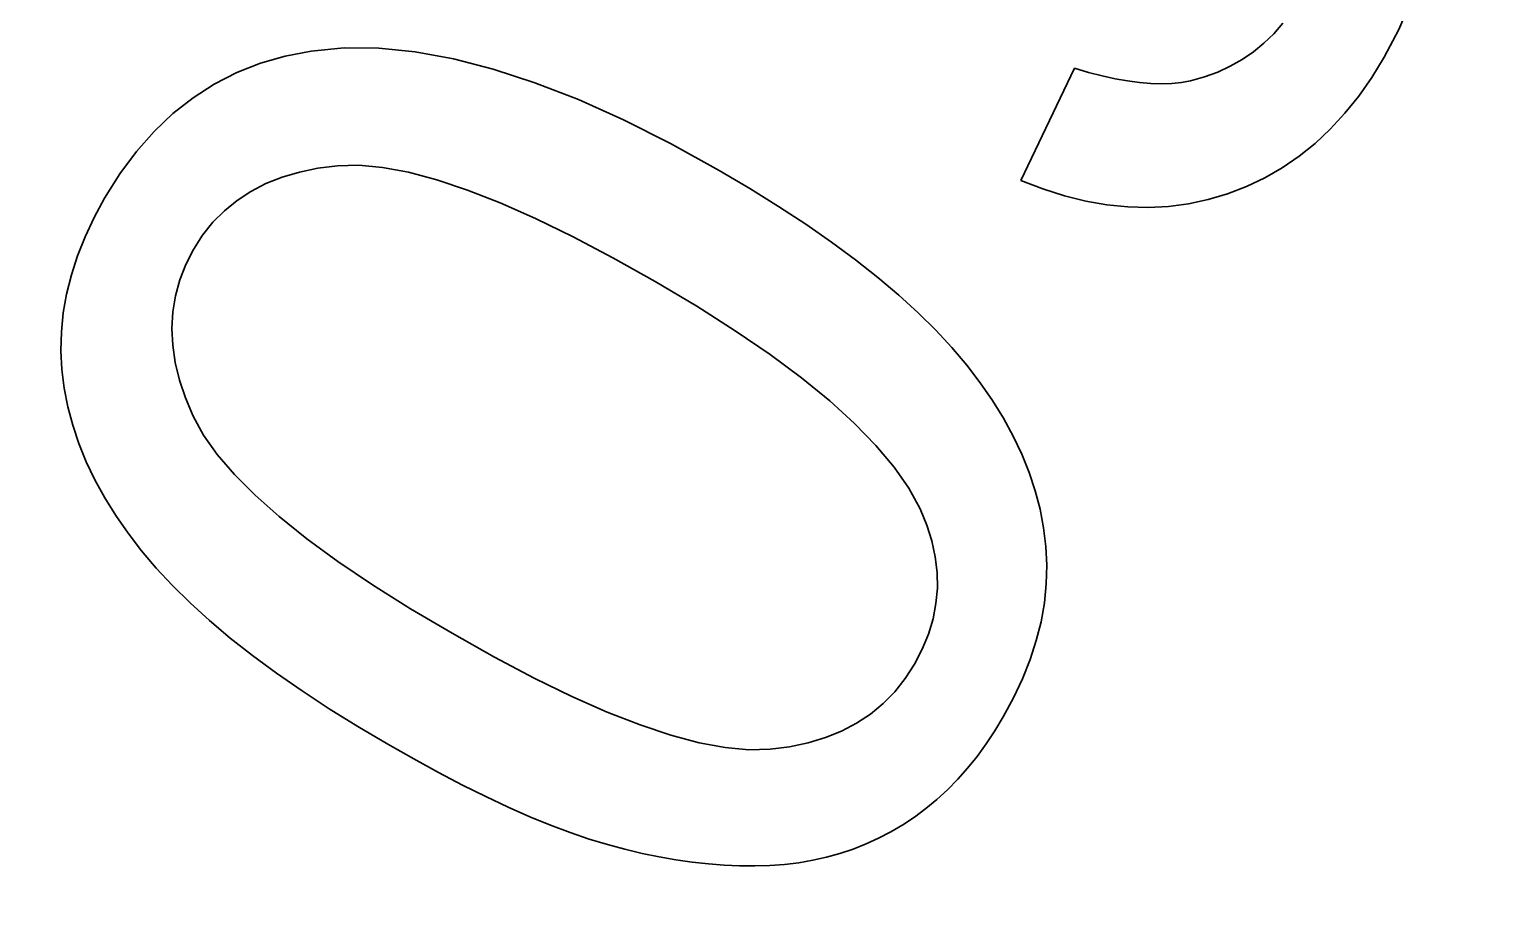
# Model space of a CAD drawing. Extents: x 0 to 297, y 0 to 210.
# Drawn here: x 255.478 to 259.074, y 76.671 to 78.849 of the extents above; entities that cross this region are included whole.
import ezdxf

# ---------------------------------------------------------------- set-up
doc = ezdxf.new("R2010")
doc.units = 0

msp = doc.modelspace()

# ---------------------------------------------------------------- linework, layer by layer
at = {"color": 7, "lineweight": 35, "ltscale": 0.00187}
msp.add_line((258.8778, 78.9174), (258.8481, 78.8488), dxfattribs=at)
at = {"color": 7, "lineweight": 35, "ltscale": 0.000855086}
msp.add_line((258.5403, 78.8383), (258.5627, 78.8641), dxfattribs=at)
at = {"color": 7, "lineweight": 35, "ltscale": 0.000842751}
msp.add_line((258.5161, 78.8148), (258.5403, 78.8383), dxfattribs=at)
at = {"color": 7, "lineweight": 35, "ltscale": 0.001939}
msp.add_line((258.8481, 78.8488), (258.8118, 78.7803), dxfattribs=at)
at = {"color": 7, "lineweight": 35, "ltscale": 0.001591}
msp.add_line((256.0471, 78.7656), (256.1082, 78.7834), dxfattribs=at)
at = {"color": 7, "lineweight": 35, "ltscale": 0.001631}
msp.add_line((256.1082, 78.7834), (256.1723, 78.7958), dxfattribs=at)
at = {"color": 7, "lineweight": 35, "ltscale": 0.002032}
msp.add_line((256.1723, 78.7958), (256.2532, 78.8034), dxfattribs=at)
at = {"color": 7, "lineweight": 35, "ltscale": 0.002132}
msp.add_line((256.2532, 78.8034), (256.3385, 78.8027), dxfattribs=at)
at = {"color": 7, "lineweight": 35, "ltscale": 0.00225}
msp.add_line((256.3385, 78.8027), (256.4281, 78.7938), dxfattribs=at)
at = {"color": 7, "lineweight": 35, "ltscale": 0.002386}
msp.add_line((256.4281, 78.7938), (256.522, 78.7767), dxfattribs=at)
at = {"color": 7, "lineweight": 35, "ltscale": 0.000834937}
msp.add_line((258.4626, 78.7748), (258.4902, 78.7937), dxfattribs=at)
at = {"color": 7, "lineweight": 35, "ltscale": 0.000836486}
msp.add_line((258.4902, 78.7937), (258.5161, 78.8148), dxfattribs=at)
at = {"color": 7, "lineweight": 35, "ltscale": 0.001564}
msp.add_line((255.9889, 78.7426), (256.0471, 78.7656), dxfattribs=at)
at = {"color": 7, "lineweight": 35, "ltscale": 0.002536}
msp.add_line((256.522, 78.7767), (256.6202, 78.7514), dxfattribs=at)
at = {"color": 7, "lineweight": 35, "ltscale": 0.002697}
msp.add_line((256.6202, 78.7514), (256.7227, 78.7179), dxfattribs=at)
at = {"color": 7, "lineweight": 35, "ltscale": 0.007655}
msp.add_line((257.918, 78.4771), (258.05, 78.7534), dxfattribs=at)
at = {"color": 7, "lineweight": 35, "ltscale": 0.000904955}
msp.add_line((258.05, 78.7534), (258.0847, 78.7432), dxfattribs=at)
at = {"color": 7, "lineweight": 35, "ltscale": 0.000851405}
msp.add_line((258.4024, 78.744), (258.4333, 78.7582), dxfattribs=at)
at = {"color": 7, "lineweight": 35, "ltscale": 0.000840521}
msp.add_line((258.4333, 78.7582), (258.4626, 78.7748), dxfattribs=at)
at = {"color": 7, "lineweight": 35, "ltscale": 0.001449}
msp.add_line((258.8118, 78.7803), (258.7814, 78.7309), dxfattribs=at)
at = {"color": 7, "lineweight": 35, "ltscale": 0.001554}
msp.add_line((255.8814, 78.6808), (255.9337, 78.7143), dxfattribs=at)
at = {"color": 7, "lineweight": 35, "ltscale": 0.001552}
msp.add_line((255.9337, 78.7143), (255.9889, 78.7426), dxfattribs=at)
at = {"color": 7, "lineweight": 35, "ltscale": 0.002868}
msp.add_line((256.7227, 78.7179), (256.8296, 78.6762), dxfattribs=at)
at = {"color": 7, "lineweight": 35, "ltscale": 0.000860414}
msp.add_line((258.0847, 78.7432), (258.118, 78.7346), dxfattribs=at)
at = {"color": 7, "lineweight": 35, "ltscale": 0.000818753}
msp.add_line((258.118, 78.7346), (258.15, 78.7276), dxfattribs=at)
at = {"color": 7, "lineweight": 35, "ltscale": 0.000777252}
msp.add_line((258.15, 78.7276), (258.1806, 78.7221), dxfattribs=at)
at = {"color": 7, "lineweight": 35, "ltscale": 0.00073661}
msp.add_line((258.1806, 78.7221), (258.2098, 78.7182), dxfattribs=at)
at = {"color": 7, "lineweight": 35, "ltscale": 0.000699639}
msp.add_line((258.2098, 78.7182), (258.2377, 78.7159), dxfattribs=at)
at = {"color": 7, "lineweight": 35, "ltscale": 0.000661722}
msp.add_line((258.2377, 78.7159), (258.2642, 78.7152), dxfattribs=at)
at = {"color": 7, "lineweight": 35, "ltscale": 0.000628269}
msp.add_line((258.2642, 78.7152), (258.2893, 78.7161), dxfattribs=at)
at = {"color": 7, "lineweight": 35, "ltscale": 0.000595957}
msp.add_line((258.2893, 78.7161), (258.313, 78.7185), dxfattribs=at)
at = {"color": 7, "lineweight": 35, "ltscale": 0.00056823}
msp.add_line((258.313, 78.7185), (258.3354, 78.7225), dxfattribs=at)
at = {"color": 7, "lineweight": 35, "ltscale": 0.000891847}
msp.add_line((258.3354, 78.7225), (258.3698, 78.7321), dxfattribs=at)
at = {"color": 7, "lineweight": 35, "ltscale": 0.000868815}
msp.add_line((258.3698, 78.7321), (258.4024, 78.744), dxfattribs=at)
at = {"color": 7, "lineweight": 35, "ltscale": 0.001401}
msp.add_line((258.7814, 78.7309), (258.7492, 78.6851), dxfattribs=at)
at = {"color": 7, "lineweight": 35, "ltscale": 0.001571}
msp.add_line((255.832, 78.6419), (255.8814, 78.6808), dxfattribs=at)
at = {"color": 7, "lineweight": 35, "ltscale": 0.003047}
msp.add_line((256.8296, 78.6762), (256.9408, 78.6262), dxfattribs=at)
at = {"color": 7, "lineweight": 35, "ltscale": 0.001358}
msp.add_line((258.7492, 78.6851), (258.7152, 78.6427), dxfattribs=at)
at = {"color": 7, "lineweight": 35, "ltscale": 0.001602}
msp.add_line((255.7856, 78.5978), (255.832, 78.6419), dxfattribs=at)
at = {"color": 7, "lineweight": 35, "ltscale": 0.001321}
msp.add_line((258.7152, 78.6427), (258.6794, 78.6039), dxfattribs=at)
at = {"color": 7, "lineweight": 35, "ltscale": 0.003233}
msp.add_line((256.9408, 78.6262), (257.0563, 78.5681), dxfattribs=at)
at = {"color": 7, "lineweight": 35, "ltscale": 0.00129}
for p, q in [((258.6794, 78.6039), (258.6418, 78.5685)), ((255.6913, 77.6528), (255.6641, 77.6967))]:
    msp.add_line(p, q, dxfattribs=at)
at = {"color": 7, "lineweight": 35, "ltscale": 0.001646}
msp.add_line((255.7421, 78.5483), (255.7856, 78.5978), dxfattribs=at)
at = {"color": 7, "lineweight": 35, "ltscale": 0.003424}
msp.add_line((257.0563, 78.5681), (257.1761, 78.5018), dxfattribs=at)
at = {"color": 7, "lineweight": 35, "ltscale": 0.001266}
msp.add_line((258.6418, 78.5685), (258.6024, 78.5367), dxfattribs=at)
at = {"color": 7, "lineweight": 35, "ltscale": 0.001702}
msp.add_line((255.7015, 78.4936), (255.7421, 78.5483), dxfattribs=at)
at = {"color": 7, "lineweight": 35, "ltscale": 0.001251}
msp.add_line((258.6024, 78.5367), (258.5612, 78.5083), dxfattribs=at)
at = {"color": 7, "lineweight": 35, "ltscale": 0.001109}
msp.add_line((256.143, 78.4979), (256.1005, 78.4853), dxfattribs=at)
at = {"color": 7, "lineweight": 35, "ltscale": 0.00116}
msp.add_line((256.1884, 78.5073), (256.143, 78.4979), dxfattribs=at)
at = {"color": 7, "lineweight": 35, "ltscale": 0.001217}
msp.add_line((256.2367, 78.5135), (256.1884, 78.5073), dxfattribs=at)
at = {"color": 7, "lineweight": 35, "ltscale": 0.001313}
msp.add_line((256.2892, 78.5147), (256.2367, 78.5135), dxfattribs=at)
at = {"color": 7, "lineweight": 35, "ltscale": 0.001463}
msp.add_line((256.3475, 78.5094), (256.2892, 78.5147), dxfattribs=at)
at = {"color": 7, "lineweight": 35, "ltscale": 0.001625}
msp.add_line((256.4114, 78.4975), (256.3475, 78.5094), dxfattribs=at)
at = {"color": 7, "lineweight": 35, "ltscale": 0.001802}
for p, q in [((256.4811, 78.4789), (256.4114, 78.4975)), ((255.9834, 77.7538), (256.0343, 77.7027))]:
    msp.add_line(p, q, dxfattribs=at)
at = {"color": 7, "lineweight": 35, "ltscale": 0.002173}
for p, q in [((257.1761, 78.5018), (257.251, 78.4575)), ((256.0937, 77.6501), (256.1617, 77.5959))]:
    msp.add_line(p, q, dxfattribs=at)
at = {"color": 7, "lineweight": 35, "ltscale": 0.001242}
msp.add_line((258.5612, 78.5083), (258.5182, 78.4835), dxfattribs=at)
at = {"color": 7, "lineweight": 35, "ltscale": 0.00177}
msp.add_line((255.6639, 78.4336), (255.7015, 78.4936), dxfattribs=at)
at = {"color": 7, "lineweight": 35, "ltscale": 0.001036}
msp.add_line((256.0607, 78.4695), (256.0239, 78.4505), dxfattribs=at)
at = {"color": 7, "lineweight": 35, "ltscale": 0.001069}
msp.add_line((256.1005, 78.4853), (256.0607, 78.4695), dxfattribs=at)
at = {"color": 7, "lineweight": 35, "ltscale": 0.001985}
msp.add_line((256.5564, 78.4537), (256.4811, 78.4789), dxfattribs=at)
at = {"color": 7, "lineweight": 35, "ltscale": 0.001445}
msp.add_line((257.972, 78.4564), (257.918, 78.4771), dxfattribs=at)
at = {"color": 7, "lineweight": 35, "ltscale": 0.001248}
msp.add_line((258.4734, 78.4621), (258.4268, 78.4443), dxfattribs=at)
at = {"color": 7, "lineweight": 35, "ltscale": 0.00124}
for p, q in [((258.5182, 78.4835), (258.4734, 78.4621)), ((258.379, 78.4301), (258.3304, 78.4198))]:
    msp.add_line(p, q, dxfattribs=at)
at = {"color": 7, "lineweight": 35, "ltscale": 0.001349}
msp.add_line((255.6382, 78.3862), (255.6639, 78.4336), dxfattribs=at)
at = {"color": 7, "lineweight": 35, "ltscale": 0.001005}
msp.add_line((255.9899, 78.4283), (255.9587, 78.4029), dxfattribs=at)
at = {"color": 7, "lineweight": 35, "ltscale": 0.001016}
for p, q in [((256.0239, 78.4505), (255.9899, 78.4283)), ((255.8316, 78.1539), (255.8295, 78.1133))]:
    msp.add_line(p, q, dxfattribs=at)
at = {"color": 7, "lineweight": 35, "ltscale": 0.002176}
msp.add_line((256.6374, 78.4219), (256.5564, 78.4537), dxfattribs=at)
at = {"color": 7, "lineweight": 35, "ltscale": 0.002371}
msp.add_line((256.7241, 78.3835), (256.6374, 78.4219), dxfattribs=at)
at = {"color": 7, "lineweight": 35, "ltscale": 0.002088}
msp.add_line((257.251, 78.4575), (257.3219, 78.4134), dxfattribs=at)
at = {"color": 7, "lineweight": 35, "ltscale": 0.001396}
msp.add_line((258.0252, 78.4396), (257.972, 78.4564), dxfattribs=at)
at = {"color": 7, "lineweight": 35, "ltscale": 0.001353}
msp.add_line((258.0778, 78.4266), (258.0252, 78.4396), dxfattribs=at)
at = {"color": 7, "lineweight": 35, "ltscale": 0.001318}
msp.add_line((258.1297, 78.4175), (258.0778, 78.4266), dxfattribs=at)
at = {"color": 7, "lineweight": 35, "ltscale": 0.001247}
msp.add_line((258.4268, 78.4443), (258.379, 78.4301), dxfattribs=at)
at = {"color": 7, "lineweight": 35, "ltscale": 0.001306}
msp.add_line((255.616, 78.3389), (255.6382, 78.3862), dxfattribs=at)
at = {"color": 7, "lineweight": 35, "ltscale": 0.001006}
for p, q in [((255.9587, 78.4029), (255.9305, 78.3743)), ((255.8486, 78.2325), (255.838, 78.1936)), ((255.838, 78.1936), (255.8316, 78.1539))]:
    msp.add_line(p, q, dxfattribs=at)
at = {"color": 7, "lineweight": 35, "ltscale": 0.002003}
msp.add_line((257.3219, 78.4134), (257.3889, 78.3695), dxfattribs=at)
at = {"color": 7, "lineweight": 35, "ltscale": 0.001287}
msp.add_line((258.1809, 78.4123), (258.1297, 78.4175), dxfattribs=at)
at = {"color": 7, "lineweight": 35, "ltscale": 0.001264}
msp.add_line((258.2314, 78.4109), (258.1809, 78.4123), dxfattribs=at)
at = {"color": 7, "lineweight": 35, "ltscale": 0.001249}
msp.add_line((258.2813, 78.4134), (258.2314, 78.4109), dxfattribs=at)
at = {"color": 7, "lineweight": 35, "ltscale": 0.001239}
msp.add_line((258.3304, 78.4198), (258.2813, 78.4134), dxfattribs=at)
at = {"color": 7, "lineweight": 35, "ltscale": 0.001019}
for p, q in [((255.9305, 78.3743), (255.905, 78.3425)), ((255.8634, 78.2704), (255.8486, 78.2325))]:
    msp.add_line(p, q, dxfattribs=at)
at = {"color": 7, "lineweight": 35, "ltscale": 0.00257}
msp.add_line((256.8165, 78.3385), (256.7241, 78.3835), dxfattribs=at)
at = {"color": 7, "lineweight": 35, "ltscale": 0.001921}
msp.add_line((257.3889, 78.3695), (257.4521, 78.3257), dxfattribs=at)
at = {"color": 7, "lineweight": 35, "ltscale": 0.001269}
msp.add_line((255.5973, 78.2917), (255.616, 78.3389), dxfattribs=at)
at = {"color": 7, "lineweight": 35, "ltscale": 0.001042}
for p, q in [((255.905, 78.3425), (255.8824, 78.3074)), ((257.4769, 77.1225), (257.5139, 77.1418)), ((257.0694, 76.8058), (257.0284, 76.813))]:
    msp.add_line(p, q, dxfattribs=at)
at = {"color": 7, "lineweight": 35, "ltscale": 0.002771}
msp.add_line((256.9146, 78.2868), (256.8165, 78.3385), dxfattribs=at)
at = {"color": 7, "lineweight": 35, "ltscale": 0.001838}
msp.add_line((257.4521, 78.3257), (257.5112, 78.282), dxfattribs=at)
at = {"color": 7, "lineweight": 35, "ltscale": 0.001234}
msp.add_line((255.5821, 78.2447), (255.5973, 78.2917), dxfattribs=at)
at = {"color": 7, "lineweight": 35, "ltscale": 0.001041}
msp.add_line((255.8824, 78.3074), (255.8634, 78.2704), dxfattribs=at)
at = {"color": 7, "lineweight": 35, "ltscale": 0.002975}
msp.add_line((257.0184, 78.2286), (256.9146, 78.2868), dxfattribs=at)
at = {"color": 7, "lineweight": 35, "ltscale": 0.001759}
msp.add_line((257.5112, 78.282), (257.5665, 78.2385), dxfattribs=at)
at = {"color": 7, "lineweight": 35, "ltscale": 0.001206}
msp.add_line((255.5704, 78.1979), (255.5821, 78.2447), dxfattribs=at)
at = {"color": 7, "lineweight": 35, "ltscale": 0.002982}
msp.add_line((257.1209, 78.1676), (257.0184, 78.2286), dxfattribs=at)
at = {"color": 7, "lineweight": 35, "ltscale": 0.00168}
msp.add_line((257.5665, 78.2385), (257.6179, 78.1951), dxfattribs=at)
at = {"color": 7, "lineweight": 35, "ltscale": 0.001184}
msp.add_line((255.5622, 78.1513), (255.5704, 78.1979), dxfattribs=at)
at = {"color": 7, "lineweight": 35, "ltscale": 0.001605}
msp.add_line((257.6179, 78.1951), (257.6654, 78.1519), dxfattribs=at)
at = {"color": 7, "lineweight": 35, "ltscale": 0.001168}
msp.add_line((255.5575, 78.1048), (255.5622, 78.1513), dxfattribs=at)
at = {"color": 7, "lineweight": 35, "ltscale": 0.00279}
msp.add_line((257.2151, 78.1077), (257.1209, 78.1676), dxfattribs=at)
at = {"color": 7, "lineweight": 35, "ltscale": 0.001531}
msp.add_line((257.6654, 78.1519), (257.7089, 78.1088), dxfattribs=at)
at = {"color": 7, "lineweight": 35, "ltscale": 0.001159}
for p, q in [((255.5563, 78.0585), (255.5575, 78.1048)), ((255.5644, 77.9663), (255.5586, 78.0123)), ((257.3493, 77.0841), (257.3947, 77.0937))]:
    msp.add_line(p, q, dxfattribs=at)
at = {"color": 7, "lineweight": 35, "ltscale": 0.001038}
msp.add_line((255.8295, 78.1133), (255.8315, 78.0719), dxfattribs=at)
at = {"color": 7, "lineweight": 35, "ltscale": 0.002602}
msp.add_line((257.301, 78.0489), (257.2151, 78.1077), dxfattribs=at)
at = {"color": 7, "lineweight": 35, "ltscale": 0.00146}
for p, q in [((257.7089, 78.1088), (257.7486, 78.0659)), ((257.1906, 77.0818), (257.2487, 77.0764))]:
    msp.add_line(p, q, dxfattribs=at)
at = {"color": 7, "lineweight": 35, "ltscale": 0.00107}
msp.add_line((255.8315, 78.0719), (255.8378, 78.0295), dxfattribs=at)
at = {"color": 7, "lineweight": 35, "ltscale": 0.001405}
msp.add_line((257.7486, 78.0659), (257.7848, 78.0229), dxfattribs=at)
at = {"color": 7, "lineweight": 35, "ltscale": 0.001156}
for p, q in [((255.5586, 78.0123), (255.5563, 78.0585)), ((257.9741, 77.6226), (257.9798, 77.5767))]:
    msp.add_line(p, q, dxfattribs=at)
at = {"color": 7, "lineweight": 35, "ltscale": 0.001112}
msp.add_line((255.8378, 78.0295), (255.8483, 77.9863), dxfattribs=at)
at = {"color": 7, "lineweight": 35, "ltscale": 0.002417}
msp.add_line((257.3786, 77.9913), (257.301, 78.0489), dxfattribs=at)
at = {"color": 7, "lineweight": 35, "ltscale": 0.002236}
msp.add_line((257.4479, 77.9348), (257.3786, 77.9913), dxfattribs=at)
at = {"color": 7, "lineweight": 35, "ltscale": 0.001363}
msp.add_line((257.7848, 78.0229), (257.8179, 77.9797), dxfattribs=at)
at = {"color": 7, "lineweight": 35, "ltscale": 0.001166}
for p, q in [((255.5735, 77.9206), (255.5644, 77.9663)), ((256.9009, 76.8432), (256.8562, 76.8566))]:
    msp.add_line(p, q, dxfattribs=at)
at = {"color": 7, "lineweight": 35, "ltscale": 0.001162}
msp.add_line((255.8483, 77.9863), (255.863, 77.9422), dxfattribs=at)
at = {"color": 7, "lineweight": 35, "ltscale": 0.001325}
msp.add_line((257.8179, 77.9797), (257.8481, 77.9361), dxfattribs=at)
at = {"color": 7, "lineweight": 35, "ltscale": 0.001175}
msp.add_line((255.5856, 77.8751), (255.5735, 77.9206), dxfattribs=at)
at = {"color": 7, "lineweight": 35, "ltscale": 0.00122}
msp.add_line((255.863, 77.9422), (255.8819, 77.8972), dxfattribs=at)
at = {"color": 7, "lineweight": 35, "ltscale": 0.00206}
msp.add_line((257.5089, 77.8794), (257.4479, 77.9348), dxfattribs=at)
at = {"color": 7, "lineweight": 35, "ltscale": 0.001289}
msp.add_line((257.8481, 77.9361), (257.8751, 77.8922), dxfattribs=at)
at = {"color": 7, "lineweight": 35, "ltscale": 0.001317}
msp.add_line((255.8819, 77.8972), (255.9072, 77.851), dxfattribs=at)
at = {"color": 7, "lineweight": 35, "ltscale": 0.001258}
for p, q in [((257.8751, 77.8922), (257.8992, 77.848)), ((255.6641, 77.6967), (255.64, 77.7408))]:
    msp.add_line(p, q, dxfattribs=at)
at = {"color": 7, "lineweight": 35, "ltscale": 0.00119}
msp.add_line((255.6007, 77.83), (255.5856, 77.8751), dxfattribs=at)
at = {"color": 7, "lineweight": 35, "ltscale": 0.001464}
msp.add_line((255.9072, 77.851), (255.941, 77.8032), dxfattribs=at)
at = {"color": 7, "lineweight": 35, "ltscale": 0.001891}
msp.add_line((257.5616, 77.8252), (257.5089, 77.8794), dxfattribs=at)
at = {"color": 7, "lineweight": 35, "ltscale": 0.00123}
msp.add_line((257.8992, 77.848), (257.9202, 77.8036), dxfattribs=at)
at = {"color": 7, "lineweight": 35, "ltscale": 0.001208}
msp.add_line((255.6188, 77.7852), (255.6007, 77.83), dxfattribs=at)
at = {"color": 7, "lineweight": 35, "ltscale": 0.001732}
msp.add_line((257.6061, 77.772), (257.5616, 77.8252), dxfattribs=at)
at = {"color": 7, "lineweight": 35, "ltscale": 0.001231}
msp.add_line((255.64, 77.7408), (255.6188, 77.7852), dxfattribs=at)
at = {"color": 7, "lineweight": 35, "ltscale": 0.001627}
msp.add_line((255.941, 77.8032), (255.9834, 77.7538), dxfattribs=at)
at = {"color": 7, "lineweight": 35, "ltscale": 0.001207}
msp.add_line((257.9202, 77.8036), (257.9382, 77.7588), dxfattribs=at)
at = {"color": 7, "lineweight": 35, "ltscale": 0.001583}
msp.add_line((257.6423, 77.7201), (257.6061, 77.772), dxfattribs=at)
at = {"color": 7, "lineweight": 35, "ltscale": 0.001187}
msp.add_line((257.9382, 77.7588), (257.9532, 77.7137), dxfattribs=at)
at = {"color": 7, "lineweight": 35, "ltscale": 0.001984}
msp.add_line((256.0343, 77.7027), (256.0937, 77.6501), dxfattribs=at)
at = {"color": 7, "lineweight": 35, "ltscale": 0.001451}
msp.add_line((257.6701, 77.6691), (257.6423, 77.7201), dxfattribs=at)
at = {"color": 7, "lineweight": 35, "ltscale": 0.001173}
msp.add_line((257.9532, 77.7137), (257.9652, 77.6683), dxfattribs=at)
at = {"color": 7, "lineweight": 35, "ltscale": 0.001072}
for p, q in [((257.6866, 77.6295), (257.6701, 77.6691)), ((257.4372, 77.1064), (257.4769, 77.1225))]:
    msp.add_line(p, q, dxfattribs=at)
at = {"color": 7, "lineweight": 35, "ltscale": 0.001164}
for p, q in [((257.9652, 77.6683), (257.9741, 77.6226)), ((257.9807, 77.4845), (257.976, 77.4382))]:
    msp.add_line(p, q, dxfattribs=at)
at = {"color": 7, "lineweight": 35, "ltscale": 0.001324}
msp.add_line((255.7215, 77.6093), (255.6913, 77.6528), dxfattribs=at)
at = {"color": 7, "lineweight": 35, "ltscale": 0.001362}
msp.add_line((255.7548, 77.5662), (255.7215, 77.6093), dxfattribs=at)
at = {"color": 7, "lineweight": 35, "ltscale": 0.002366}
msp.add_line((256.1617, 77.5959), (256.2381, 77.5401), dxfattribs=at)
at = {"color": 7, "lineweight": 35, "ltscale": 0.00103}
msp.add_line((257.699, 77.5903), (257.6866, 77.6295), dxfattribs=at)
at = {"color": 7, "lineweight": 35, "ltscale": 0.001403}
msp.add_line((255.7911, 77.5233), (255.7548, 77.5662), dxfattribs=at)
at = {"color": 7, "lineweight": 35, "ltscale": 0.000997466}
msp.add_line((257.7075, 77.5513), (257.699, 77.5903), dxfattribs=at)
at = {"color": 7, "lineweight": 35, "ltscale": 0.001152}
msp.add_line((257.9798, 77.5767), (257.982, 77.5307), dxfattribs=at)
at = {"color": 7, "lineweight": 35, "ltscale": 0.001459}
msp.add_line((255.8308, 77.4806), (255.7911, 77.5233), dxfattribs=at)
at = {"color": 7, "lineweight": 35, "ltscale": 0.002565}
msp.add_line((256.2381, 77.5401), (256.3231, 77.4827), dxfattribs=at)
at = {"color": 7, "lineweight": 35, "ltscale": 0.000973584}
msp.add_line((257.7121, 77.5126), (257.7075, 77.5513), dxfattribs=at)
at = {"color": 7, "lineweight": 35, "ltscale": 0.001155}
msp.add_line((257.982, 77.5307), (257.9807, 77.4845), dxfattribs=at)
at = {"color": 7, "lineweight": 35, "ltscale": 0.000958552}
msp.add_line((257.7127, 77.4743), (257.7121, 77.5126), dxfattribs=at)
at = {"color": 7, "lineweight": 35, "ltscale": 0.001528}
msp.add_line((255.8743, 77.4377), (255.8308, 77.4806), dxfattribs=at)
at = {"color": 7, "lineweight": 35, "ltscale": 0.002765}
msp.add_line((256.3231, 77.4827), (256.4167, 77.4237), dxfattribs=at)
at = {"color": 7, "lineweight": 35, "ltscale": 0.00095489}
msp.add_line((257.7093, 77.4362), (257.7127, 77.4743), dxfattribs=at)
at = {"color": 7, "lineweight": 35, "ltscale": 0.0016}
msp.add_line((255.9217, 77.3947), (255.8743, 77.4377), dxfattribs=at)
at = {"color": 7, "lineweight": 35, "ltscale": 0.002967}
msp.add_line((256.4167, 77.4237), (256.5187, 77.3632), dxfattribs=at)
at = {"color": 7, "lineweight": 35, "ltscale": 0.000960648}
msp.add_line((257.702, 77.3985), (257.7093, 77.4362), dxfattribs=at)
at = {"color": 7, "lineweight": 35, "ltscale": 0.00118}
msp.add_line((257.976, 77.4382), (257.9678, 77.3917), dxfattribs=at)
at = {"color": 7, "lineweight": 35, "ltscale": 0.001674}
msp.add_line((255.9729, 77.3515), (255.9217, 77.3947), dxfattribs=at)
at = {"color": 7, "lineweight": 35, "ltscale": 0.000976667}
msp.add_line((257.6907, 77.3611), (257.702, 77.3985), dxfattribs=at)
at = {"color": 7, "lineweight": 35, "ltscale": 0.001201}
msp.add_line((257.9678, 77.3917), (257.9561, 77.3451), dxfattribs=at)
at = {"color": 7, "lineweight": 35, "ltscale": 0.001751}
msp.add_line((256.028, 77.3083), (255.9729, 77.3515), dxfattribs=at)
at = {"color": 7, "lineweight": 35, "ltscale": 0.002984}
msp.add_line((256.5187, 77.3632), (256.6228, 77.3047), dxfattribs=at)
at = {"color": 7, "lineweight": 35, "ltscale": 0.001002}
msp.add_line((257.6755, 77.324), (257.6907, 77.3611), dxfattribs=at)
at = {"color": 7, "lineweight": 35, "ltscale": 0.001229}
msp.add_line((257.9561, 77.3451), (257.941, 77.2984), dxfattribs=at)
at = {"color": 7, "lineweight": 35, "ltscale": 0.001829}
msp.add_line((256.0869, 77.2649), (256.028, 77.3083), dxfattribs=at)
at = {"color": 7, "lineweight": 35, "ltscale": 0.001037}
msp.add_line((257.6564, 77.2872), (257.6755, 77.324), dxfattribs=at)
at = {"color": 7, "lineweight": 35, "ltscale": 0.002778}
msp.add_line((256.6228, 77.3047), (256.7211, 77.253), dxfattribs=at)
at = {"color": 7, "lineweight": 35, "ltscale": 0.001058}
msp.add_line((257.6335, 77.2516), (257.6564, 77.2872), dxfattribs=at)
at = {"color": 7, "lineweight": 35, "ltscale": 0.001262}
msp.add_line((257.941, 77.2984), (257.9224, 77.2514), dxfattribs=at)
at = {"color": 7, "lineweight": 35, "ltscale": 0.00191}
msp.add_line((256.1497, 77.2213), (256.0869, 77.2649), dxfattribs=at)
at = {"color": 7, "lineweight": 35, "ltscale": 0.002575}
msp.add_line((256.7211, 77.253), (256.8137, 77.2078), dxfattribs=at)
at = {"color": 7, "lineweight": 35, "ltscale": 0.001032}
msp.add_line((257.6078, 77.2193), (257.6335, 77.2516), dxfattribs=at)
at = {"color": 7, "lineweight": 35, "ltscale": 0.001299}
msp.add_line((257.9224, 77.2514), (257.9003, 77.2044), dxfattribs=at)
at = {"color": 7, "lineweight": 35, "ltscale": 0.001992}
msp.add_line((256.2163, 77.1776), (256.1497, 77.2213), dxfattribs=at)
at = {"color": 7, "lineweight": 35, "ltscale": 0.002374}
msp.add_line((256.8137, 77.2078), (256.9005, 77.1693), dxfattribs=at)
at = {"color": 7, "lineweight": 35, "ltscale": 0.001018}
for p, q in [((257.5793, 77.1902), (257.6078, 77.2193)), ((257.1097, 76.7999), (257.0694, 76.8058))]:
    msp.add_line(p, q, dxfattribs=at)
at = {"color": 7, "lineweight": 35, "ltscale": 0.001342}
msp.add_line((257.9003, 77.2044), (257.8747, 77.1572), dxfattribs=at)
at = {"color": 7, "lineweight": 35, "ltscale": 0.002073}
msp.add_line((256.2867, 77.1339), (256.2163, 77.1776), dxfattribs=at)
at = {"color": 7, "lineweight": 35, "ltscale": 0.002179}
msp.add_line((256.9005, 77.1693), (256.9817, 77.1375), dxfattribs=at)
at = {"color": 7, "lineweight": 35, "ltscale": 0.001023}
msp.add_line((257.5139, 77.1418), (257.548, 77.1644), dxfattribs=at)
at = {"color": 7, "lineweight": 35, "ltscale": 0.001015}
msp.add_line((257.548, 77.1644), (257.5793, 77.1902), dxfattribs=at)
at = {"color": 7, "lineweight": 35, "ltscale": 0.002158}
msp.add_line((256.361, 77.0899), (256.2867, 77.1339), dxfattribs=at)
at = {"color": 7, "lineweight": 35, "ltscale": 0.001986}
msp.add_line((256.9817, 77.1375), (257.057, 77.1123), dxfattribs=at)
at = {"color": 7, "lineweight": 35, "ltscale": 0.000993693}
msp.add_line((257.8747, 77.1572), (257.8542, 77.1232), dxfattribs=at)
at = {"color": 7, "lineweight": 35, "ltscale": 0.001803}
msp.add_line((257.057, 77.1123), (257.1267, 77.0937), dxfattribs=at)
at = {"color": 7, "lineweight": 35, "ltscale": 0.001624}
msp.add_line((257.1267, 77.0937), (257.1906, 77.0818), dxfattribs=at)
at = {"color": 7, "lineweight": 35, "ltscale": 0.001111}
msp.add_line((257.3947, 77.0937), (257.4372, 77.1064), dxfattribs=at)
at = {"color": 7, "lineweight": 35, "ltscale": 0.000970828}
msp.add_line((257.8542, 77.1232), (257.8327, 77.0909), dxfattribs=at)
at = {"color": 7, "lineweight": 35, "ltscale": 0.001821}
msp.add_line((256.4243, 77.054), (256.361, 77.0899), dxfattribs=at)
at = {"color": 7, "lineweight": 35, "ltscale": 0.001311}
msp.add_line((257.2487, 77.0764), (257.3011, 77.0778), dxfattribs=at)
at = {"color": 7, "lineweight": 35, "ltscale": 0.001214}
msp.add_line((257.3011, 77.0778), (257.3493, 77.0841), dxfattribs=at)
at = {"color": 7, "lineweight": 35, "ltscale": 0.000930363}
msp.add_line((257.8103, 77.0602), (257.787, 77.0311), dxfattribs=at)
at = {"color": 7, "lineweight": 35, "ltscale": 0.000949786}
msp.add_line((257.8327, 77.0909), (257.8103, 77.0602), dxfattribs=at)
at = {"color": 7, "lineweight": 35, "ltscale": 0.001744}
msp.add_line((256.4856, 77.0206), (256.4243, 77.054), dxfattribs=at)
at = {"color": 7, "lineweight": 35, "ltscale": 0.001669}
msp.add_line((256.5448, 76.9897), (256.4856, 77.0206), dxfattribs=at)
at = {"color": 7, "lineweight": 35, "ltscale": 0.000913522}
msp.add_line((257.787, 77.0311), (257.7628, 77.0038), dxfattribs=at)
at = {"color": 7, "lineweight": 35, "ltscale": 0.001595}
msp.add_line((256.6019, 76.9612), (256.5448, 76.9897), dxfattribs=at)
at = {"color": 7, "lineweight": 35, "ltscale": 0.000898429}
msp.add_line((257.7628, 77.0038), (257.7376, 76.9781), dxfattribs=at)
at = {"color": 7, "lineweight": 35, "ltscale": 0.001521}
msp.add_line((256.657, 76.9353), (256.6019, 76.9612), dxfattribs=at)
at = {"color": 7, "lineweight": 35, "ltscale": 0.000874838}
msp.add_line((257.7116, 76.9541), (257.6847, 76.9317), dxfattribs=at)
at = {"color": 7, "lineweight": 35, "ltscale": 0.000885463}
msp.add_line((257.7376, 76.9781), (257.7116, 76.9541), dxfattribs=at)
at = {"color": 7, "lineweight": 35, "ltscale": 0.001447}
msp.add_line((256.7099, 76.9119), (256.657, 76.9353), dxfattribs=at)
at = {"color": 7, "lineweight": 35, "ltscale": 0.001375}
msp.add_line((256.7607, 76.891), (256.7099, 76.9119), dxfattribs=at)
at = {"color": 7, "lineweight": 35, "ltscale": 0.000867284}
msp.add_line((257.6847, 76.9317), (257.6568, 76.911), dxfattribs=at)
at = {"color": 7, "lineweight": 35, "ltscale": 0.001303}
msp.add_line((256.8095, 76.8726), (256.7607, 76.891), dxfattribs=at)
at = {"color": 7, "lineweight": 35, "ltscale": 0.000857322}
msp.add_line((257.6281, 76.892), (257.5985, 76.8746), dxfattribs=at)
at = {"color": 7, "lineweight": 35, "ltscale": 0.000861962}
msp.add_line((257.6568, 76.911), (257.6281, 76.892), dxfattribs=at)
at = {"color": 7, "lineweight": 35, "ltscale": 0.001233}
msp.add_line((256.8562, 76.8566), (256.8095, 76.8726), dxfattribs=at)
at = {"color": 7, "lineweight": 35, "ltscale": 0.001118}
msp.add_line((256.9441, 76.8318), (256.9009, 76.8432), dxfattribs=at)
at = {"color": 7, "lineweight": 35, "ltscale": 0.000851051}
msp.add_line((257.5372, 76.8448), (257.5056, 76.8323), dxfattribs=at)
at = {"color": 7, "lineweight": 35, "ltscale": 0.000851682}
msp.add_line((257.5682, 76.8589), (257.5372, 76.8448), dxfattribs=at)
at = {"color": 7, "lineweight": 35, "ltscale": 0.000852925}
msp.add_line((257.5985, 76.8746), (257.5682, 76.8589), dxfattribs=at)
at = {"color": 7, "lineweight": 35, "ltscale": 0.001092}
msp.add_line((256.9866, 76.8217), (256.9441, 76.8318), dxfattribs=at)
at = {"color": 7, "lineweight": 35, "ltscale": 0.001067}
msp.add_line((257.0284, 76.813), (256.9866, 76.8217), dxfattribs=at)
at = {"color": 7, "lineweight": 35, "ltscale": 0.000876271}
msp.add_line((257.4062, 76.8047), (257.3716, 76.7987), dxfattribs=at)
at = {"color": 7, "lineweight": 35, "ltscale": 0.000866378}
msp.add_line((257.44, 76.8123), (257.4062, 76.8047), dxfattribs=at)
at = {"color": 7, "lineweight": 35, "ltscale": 0.000859992}
msp.add_line((257.4731, 76.8215), (257.44, 76.8123), dxfattribs=at)
at = {"color": 7, "lineweight": 35, "ltscale": 0.000854432}
msp.add_line((257.5056, 76.8323), (257.4731, 76.8215), dxfattribs=at)
at = {"color": 7, "lineweight": 35, "ltscale": 0.000996498}
msp.add_line((257.1493, 76.7955), (257.1097, 76.7999), dxfattribs=at)
at = {"color": 7, "lineweight": 35, "ltscale": 0.000974989}
msp.add_line((257.1882, 76.7924), (257.1493, 76.7955), dxfattribs=at)
at = {"color": 7, "lineweight": 35, "ltscale": 0.000954556}
msp.add_line((257.2263, 76.7908), (257.1882, 76.7924), dxfattribs=at)
at = {"color": 7, "lineweight": 35, "ltscale": 0.000934616}
msp.add_line((257.2637, 76.7906), (257.2263, 76.7908), dxfattribs=at)
at = {"color": 7, "lineweight": 35, "ltscale": 0.000917511}
msp.add_line((257.3004, 76.7917), (257.2637, 76.7906), dxfattribs=at)
at = {"color": 7, "lineweight": 35, "ltscale": 0.000901979}
msp.add_line((257.3364, 76.7944), (257.3004, 76.7917), dxfattribs=at)
at = {"color": 7, "lineweight": 35, "ltscale": 0.000888587}
msp.add_line((257.3716, 76.7987), (257.3364, 76.7944), dxfattribs=at)
at = {"color": 7, "lineweight": 35}
msp.add_circle((222.9007, 98.5005), 42.5, dxfattribs=at)

doc.saveas('drawing.dxf')
